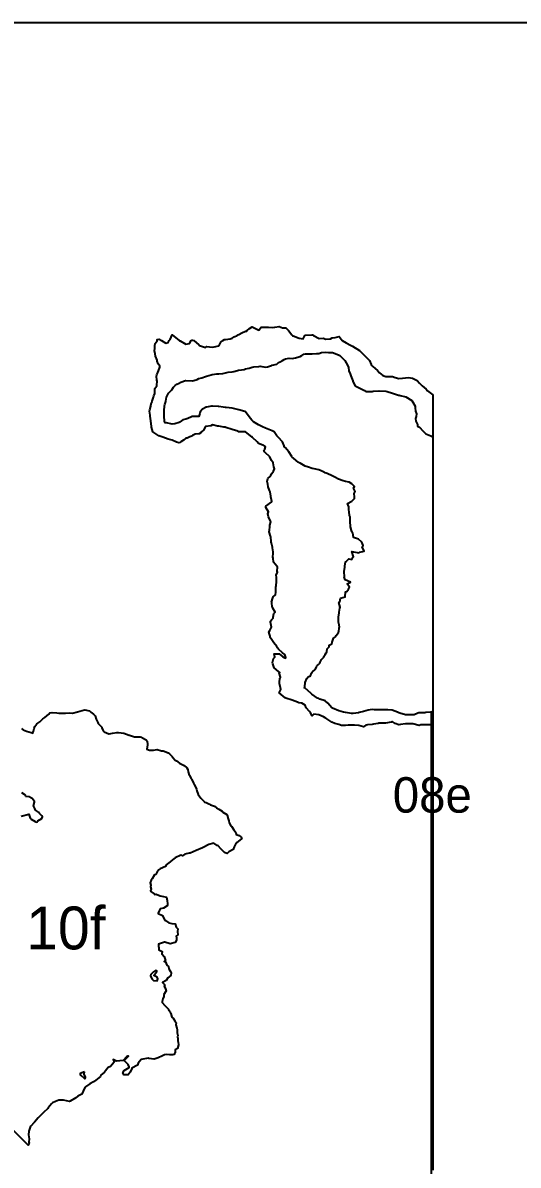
# Model space of a CAD drawing. Header units: millimetres. Extents: x 0 to 600, y 0 to 900.
# Drawn here: x 449.9 to 501.5, y 781.1 to 900 of the extents above; entities that cross this region are included whole.
import ezdxf
from ezdxf.enums import TextEntityAlignment as Align

# ---------------------------------------------------------------- set-up
doc = ezdxf.new("R2010")
doc.units = ezdxf.units.MM
for name, color, linetype in [('CORTE', 1, 'Continuous'), ('GRABADO', 5, 'Continuous'), ('HOJA', 8, 'Continuous')]:
    doc.layers.add(name, color=color, linetype=linetype)

msp = doc.modelspace()

# ---------------------------------------------------------------- linework, layer by layer
at = {"layer": 'CORTE'}
for points in [[(492.47, 779.73), (492.47, 782.18), (492.47, 786.21), (492.47, 790.94), (492.47, 796.98), (492.47, 803.55), (492.47, 809.7), (492.47, 816.1), (492.47, 823.16), (492.47, 826.94), (492.06, 826.92), (491.85, 826.92), (491.36, 826.94), (491.17, 826.84), (490.51, 827.03), (490.46, 827.04), (489.84, 827.02), (489.77, 827.02), (489.25, 826.95), (489.06, 826.94), (488.69, 827.08), (488.38, 827.26), (488.25, 827.2), (487.69, 827.1), (487.64, 827.11), (487, 827.09), (486.99, 827.09), (486.91, 827.08), (486.43, 826.99), (486.3, 826.97), (485.8, 826.94), (485.63, 826.89), (485.37, 826.73), (484.89, 826.84), (484.45, 826.9), (484.22, 826.88), (483.77, 826.89), (483.52, 826.84), (483.08, 826.87), (482.8, 826.95), (482.39, 827.08), (482.09, 827.21), (481.44, 827.61), (481.4, 827.64), (481.22, 827.75), (480.72, 827.95), (480.19, 828.03), (480.03, 827.87), (479.85, 828.16), (479.76, 828.32), (479.42, 828.68), (479.29, 828.96), (478.94, 829.17), (478.64, 829.2), (478.5, 829.27), (477.94, 829.48), (477.29, 829.7), (477.23, 829.73), (476.59, 830.27), (476.78, 830.61), (476.74, 830.79), (476.63, 831.23), (476.64, 831.34), (476.65, 831.78), (476.75, 831.88), (476.59, 832.32), (476.65, 832.38), (476.52, 832.49), (476.07, 832.86), (475.95, 833.29), (475.89, 833.42), (476.01, 833.84), (476.13, 833.97), (476.09, 834.32), (476.6, 834.32), (476.98, 834.01), (477.26, 833.85), (477.3, 833.89), (477.3, 833.93), (477.2, 834.23), (476.93, 834.41), (476.52, 834.81), (476.42, 834.95), (476.36, 835.07), (476.05, 835.47), (475.82, 835.77), (475.67, 836.01), (475.65, 836.14), (475.53, 836.57), (475.63, 836.73), (475.78, 837.09), (475.7, 837.6), (475.69, 837.72), (475.82, 837.88), (475.97, 838.04), (475.97, 838.14), (476.05, 838.51), (476.17, 838.66), (475.92, 839.06), (475.87, 839.16), (475.82, 839.67), (475.81, 839.69), (475.94, 840.14), (475.98, 840.26), (476.22, 840.47), (476.23, 840.75), (476.25, 840.93), (476.25, 841.27), (476.28, 841.44), (476.31, 841.8), (476.33, 841.92), (476.3, 842.31), (476.28, 842.49), (476.43, 842.83), (476.37, 842.91), (476.42, 843.34), (476.36, 843.43), (476, 843.85), (475.98, 844.26), (475.92, 844.39), (475.98, 844.79), (475.98, 844.92), (475.91, 845.35), (475.9, 845.43), (475.81, 845.82), (475.76, 845.95), (475.76, 846), (475.73, 846.48), (475.7, 846.55), (475.54, 847.01), (475.58, 847.2), (475.62, 847.54), (475.61, 847.7), (475.71, 848.06), (475.69, 848.12), (475.49, 848.56), (475.41, 848.88), (475.48, 849.1), (475.2, 849.54), (475.19, 849.67), (475.83, 850.15), (475.84, 850.16), (475.8, 850.36), (475.74, 850.67), (475.74, 850.72), (475.66, 851.18), (475.6, 851.33), (475.45, 851.71), (475.43, 851.99), (475.34, 852.24), (475.43, 852.57), (475.69, 852.82), (475.72, 852.87), (475.81, 853.05), (475.94, 853.24), (476.02, 853.33), (476.11, 853.58), (476.04, 853.79), (475.96, 854.2), (475.9, 854.3), (475.81, 854.43), (475.61, 854.81), (475.13, 855.27), (475.06, 855.34), (474.99, 855.47), (475.11, 855.63), (475.16, 855.88), (475.15, 855.89), (474.89, 856.03), (474.44, 856.21), (474.31, 856.38), (473.83, 856.83), (473.77, 856.89), (473.75, 856.9), (473.1, 857.41), (473.07, 857.42), (473.05, 857.43), (472.39, 857.44), (472.28, 857.48), (471.69, 857.68), (471.05, 857.88), (471, 857.9), (470.83, 857.92), (470.31, 858), (470.17, 858.03), (469.64, 858.15), (469.48, 858.05), (468.96, 857.99), (468.93, 857.97), (468.9, 857.95), (468.73, 857.62), (468.51, 857.42), (468.43, 857.31), (468.26, 857.22), (467.84, 857.19), (467.58, 857.04), (467.45, 856.98), (467.22, 856.88), (467, 856.78), (466.88, 856.76), (466.62, 856.57), (466.36, 856.37), (466.27, 856.3), (466.15, 856.27), (465.9, 856.36), (465.44, 856.57), (465.02, 856.67), (464.74, 856.78), (464.46, 856.88), (464.04, 857.02), (463.44, 857.43), (463.3, 857.92), (463.28, 858), (463.29, 858.01), (463.21, 858.52), (463.22, 858.58), (463.14, 859.04), (463.16, 859.15), (463.08, 859.57), (463.13, 859.72), (463.23, 860.1), (463.23, 860.15), (463.3, 860.48), (463.35, 860.6), (463.36, 860.63), (463.49, 861.02), (463.54, 861.16), (463.65, 861.41), (463.65, 861.66), (463.64, 861.95), (463.85, 862.21), (463.86, 862.29), (463.87, 862.7), (463.86, 862.79), (463.81, 863.23), (463.85, 863.36), (464.01, 863.78), (464.02, 863.78), (464.15, 864.17), (464.16, 864.25), (464, 864.51), (463.89, 864.77), (463.88, 864.87), (463.71, 865.3), (463.67, 865.55), (463.62, 865.84), (463.65, 866.1), (463.63, 866.37), (463.68, 866.63), (463.87, 866.91), (463.87, 867.04), (464.08, 867.08), (464.35, 866.95), (464.78, 866.67), (465.03, 866.71), (465.12, 866.93), (465.25, 867.04), (465.43, 867.52), (466.17, 866.94), (466.2, 866.89), (466.27, 866.89), (466.86, 866.56), (467.26, 866.61), (467.44, 866.94), (467.49, 866.97), (467.55, 866.98), (467.69, 866.95), (468.21, 866.48), (468.27, 866.42), (468.28, 866.42), (468.92, 866.2), (469.07, 866.32), (469.62, 866.25), (469.81, 866.29), (470.3, 866.38), (470.32, 866.39), (470.33, 866.4), (470.51, 866.75), (470.72, 866.95), (470.9, 867.03), (471.01, 867.04), (471.48, 867.12), (471.68, 867.17), (471.91, 867.3), (472.22, 867.47), (472.31, 867.52), (472.38, 867.55), (472.72, 867.73), (473.09, 867.89), (473.22, 867.89), (473.27, 867.98), (473.49, 868.19), (473.79, 868.35), (474.49, 868), (474.49, 868), (474.72, 868.33), (475.19, 868.31), (475.48, 868.31), (475.88, 868.29), (476.13, 868.33), (476.58, 868.4), (476.94, 868.26), (477.3, 868.25), (477.56, 867.98), (477.93, 867.52), (477.97, 867.45), (477.99, 867.43), (478.04, 867.43), (478.68, 867.18), (479.1, 867.12), (479.26, 867.46), (479.3, 867.49), (479.34, 867.5), (479.99, 867.52), (480.06, 867.53), (480.17, 867.47), (480.76, 867.13), (481.17, 867.17), (481.45, 867.07), (481.94, 867.09), (482.1, 867.2), (482.43, 867.24), (482.85, 867.36), (483.16, 866.94), (483.56, 866.68), (484.01, 866.43), (484.25, 866.35), (484.96, 865.89), (484.97, 865.88), (485.5, 865.37), (485.66, 865.2), (485.99, 864.84), (486.18, 864.44), (486.24, 864.32), (486.35, 864.22), (486.85, 863.8), (487.04, 863.58), (487.39, 863.29), (487.7, 863.19), (487.87, 863.17), (488.39, 863.17), (488.68, 863.09), (489.08, 862.98), (489.43, 863.02), (489.76, 863.06), (490.08, 863.07), (490.49, 863), (490.97, 862.76), (491.21, 862.48), (491.49, 862.23), (491.9, 861.85), (492.05, 861.71), (492.62, 861.28), (492.62, 808.56), (492.62, 806.08), (492.62, 803.22), (492.62, 801.06), (492.62, 798.49), (492.62, 795.75), (492.62, 793.39), (492.62, 790.8), (492.62, 787.34), (492.62, 784.9), (492.62, 782.65), (492.62, 781.68), (492.62, 780.58)], [(449.76, 826.54), (449.91, 826.4), (450.28, 826.26), (450.74, 826.11), (450.84, 826.08), (450.91, 826.05), (450.93, 826.1), (450.98, 826.27), (451.06, 826.54), (451.12, 826.74), (451.35, 827.03), (451.67, 827.22), (451.98, 827.54), (452.16, 827.7), (452.58, 828.05), (452.71, 828.16), (452.94, 828.22), (453.44, 828.18), (453.63, 828.15), (453.76, 828.14), (454.33, 828.13), (454.73, 828.16), (455.07, 828.13), (455.57, 828.27), (456.07, 828.4), (456.35, 828.5), (456.83, 828.37), (456.98, 828.24), (457.26, 828.02), (457.42, 827.85), (457.51, 827.5), (457.55, 827.46), (457.7, 827.18), (457.75, 827.06), (457.77, 827.04), (458.11, 826.68), (458.12, 826.61), (458.27, 826.29), (458.36, 826.18), (458.86, 825.97), (458.86, 825.96), (458.87, 825.97), (459.24, 826.05), (459.68, 826.13), (459.74, 826.14), (459.86, 826.13), (460.42, 826.06), (460.96, 825.86), (460.97, 825.85), (460.99, 825.85), (461.52, 825.69), (462.12, 825.68), (462.24, 825.65), (462.3, 825.62), (462.73, 825.37), (462.83, 825.23), (462.89, 824.9), (462.86, 824.77), (462.84, 824.64), (462.8, 824.4), (463.09, 824.3), (463.5, 824.29), (463.87, 824.35), (464.32, 824.23), (464.49, 824.22), (464.6, 824.2), (465.04, 824), (465.16, 823.9), (465.45, 823.63), (465.51, 823.52), (465.77, 823.24), (465.9, 823.17), (466.2, 822.94), (466.42, 822.83), (466.71, 822.7), (466.97, 822.46), (467.07, 822.26), (467.11, 822.03), (467.22, 821.67), (467.24, 821.65), (467.4, 821.4), (467.48, 821.27), (467.51, 821.25), (467.67, 820.86), (467.75, 820.73), (467.88, 820.46), (467.98, 820.21), (468.02, 820.05), (468.14, 819.67), (468.15, 819.66), (468.44, 819.29), (468.46, 819.25), (468.81, 818.92), (468.83, 818.89), (468.99, 818.83), (469.33, 818.68), (469.43, 818.61), (469.84, 818.45), (470.07, 818.28), (470.29, 818.15), (470.64, 817.93), (470.73, 817.85), (471.13, 817.58), (471.19, 817.52), (471.27, 817.13), (471.35, 816.92), (471.38, 816.73), (471.56, 816.42), (471.61, 816.36), (471.86, 815.99), (471.87, 815.98), (471.96, 815.86), (472.12, 815.57), (472.13, 815.52), (472.41, 815.41), (472.6, 815.27), (472.63, 815.23), (472.69, 815.1), (472.14, 814.65), (472.11, 814.63), (471.92, 814.22), (471.8, 813.96), (471.36, 813.7), (471.18, 813.52), (470.97, 813.6), (470.91, 813.65), (470.57, 813.96), (470.5, 814.01), (470.23, 814.34), (470.13, 814.36), (469.79, 814.6), (469.28, 814.46), (468.68, 814.15), (468.63, 814.14), (468.59, 814.11), (467.95, 813.84), (467.31, 813.58), (467.22, 813.56), (466.77, 813.46), (466.51, 813.27), (466.34, 813.36), (465.76, 813.09), (465.47, 812.87), (465.22, 812.66), (464.83, 812.36), (464.74, 812.17), (464.19, 811.92), (464.08, 811.86), (464.07, 811.84), (463.88, 811.61), (463.73, 811.35), (463.62, 811.31), (463.36, 810.89), (463.25, 810.74), (463.16, 810.48), (463.22, 810.24), (463.19, 810.07), (463.24, 809.82), (463.19, 809.65), (463.23, 809.58), (463.57, 809.33), (463.6, 809.25), (463.79, 809.28), (464.21, 809.14), (464.55, 809.07), (464.85, 808.99), (464.93, 808.64), (464.95, 808.28), (464.95, 808.2), (464.94, 808.07), (464.54, 807.84), (464.21, 807.78), (464.14, 807.64), (464, 807.31), (464, 807.27), (464.43, 807.09), (464.51, 806.91), (464.67, 806.6), (464.76, 806.56), (465.1, 806.33), (465.41, 806.24), (465.74, 806.2), (465.87, 805.85), (466.05, 805.7), (465.99, 805.4), (466.02, 805.05), (465.85, 804.93), (465.9, 804.8), (465.88, 804.52), (465.75, 804.28), (465.24, 804.13), (464.67, 804.31), (464.63, 804.3), (464.01, 804.08), (464.02, 803.87), (464.07, 803.71), (464.06, 803.49), (464.41, 803.34), (464.37, 803.09), (464.6, 802.81), (464.66, 802.71), (464.76, 802.39), (464.62, 802.28), (464.74, 802.24), (464.9, 801.92), (465.05, 801.77), (465.1, 801.51), (465.28, 801.26), (465.33, 801.1), (465.32, 800.83), (465, 800.57), (464.81, 800.31), (464.44, 800.1), (464.67, 799.87), (464.61, 799.72), (464.71, 799.54), (464.78, 799.35), (464.81, 799.25), (464.59, 798.86), (464.59, 798.63), (464.47, 798.41), (464.41, 798.11), (464.39, 798.02), (464.69, 797.72), (464.71, 797.67), (465.05, 797.33), (465.06, 797.28), (465.24, 797.04), (465.28, 796.91), (465.32, 796.87), (465.41, 796.5), (465.56, 796.38), (465.71, 796.12), (465.85, 795.89), (465.84, 795.69), (465.94, 795.35), (465.94, 795.28), (465.95, 795.24), (465.96, 794.86), (466.02, 794.57), (466.01, 794.44), (466.03, 794.26), (466.02, 794.03), (466.08, 793.9), (466.1, 793.6), (466.01, 793.24), (465.75, 793.09), (465.74, 792.78), (465.68, 792.67), (465.65, 792.59), (465.51, 792.57), (465.21, 792.57), (464.82, 792.62), (464.64, 792.58), (464.44, 792.47), (464, 792.25), (463.58, 792.11), (463.02, 792.19), (462.94, 792.22), (462.2, 792.09), (461.9, 791.71), (461.84, 791.51), (461.25, 791.19), (461.24, 791.16), (461.07, 790.75), (460.85, 790.49), (460.41, 790.48), (460.31, 790.71), (460.45, 790.93), (460.97, 791.25), (460.96, 791.31), (460.85, 791.58), (460.44, 791.99), (460.89, 792.42), (460.89, 792.42), (460.89, 792.42), (460.84, 792.43), (460.7, 792.36), (460.35, 791.98), (459.65, 791.9), (459.28, 792.08), (459.39, 791.8), (459.02, 791.36), (458.77, 791.25), (458.5, 790.92), (458.38, 790.78), (458, 790.45), (457.96, 790.3), (457.48, 789.95), (457.26, 789.77), (456.88, 789.56), (456.4, 789.23), (456.33, 789.17), (456.18, 788.8), (456.02, 788.48), (455.6, 788.27), (455.42, 788.08), (454.8, 787.75), (454.75, 787.72), (454.13, 787.85), (453.65, 787.84), (453.29, 787.72), (452.98, 787.57), (452.86, 787.47), (452.53, 787.07), (452.48, 787), (452.03, 786.58), (451.98, 786.5), (451.54, 786.09), (451.47, 786.01), (451.09, 785.56), (451.06, 785.53), (450.7, 785.13), (450.64, 785.05), (450.5, 784.64), (450.48, 784.26), (450.48, 784.24), (450.49, 784.23), (450.55, 783.82), (450.51, 783.49), (450.53, 783.38), (450.43, 783.16), (448.21, 785.38)], [(449.71, 817.41), (450.52, 817.62), (450.64, 817.2), (450.76, 817.11), (451.16, 816.87), (451.21, 816.82), (451.35, 816.78), (451.45, 816.92), (451.88, 817.17), (451.95, 817.34), (451.85, 817.44), (451.62, 817.69), (451.51, 817.83), (451.21, 818.05), (451.13, 818.23), (450.98, 818.48), (451.1, 818.88), (451.1, 818.92), (451.1, 818.93), (450.84, 819.26), (450.79, 819.3), (450.53, 819.42), (450.18, 819.46), (450.16, 819.59), (449.78, 819.84)]]:
    msp.add_lwpolyline(points, dxfattribs=at)
for points in [[(463.86, 801.29), (463.85, 801.31), (463.71, 801.35), (463.51, 801.2), (463.21, 800.95), (463.17, 800.79), (463.23, 800.69), (463.37, 800.44), (463.51, 800.3), (463.89, 800.28), (463.96, 800.49), (463.88, 800.64), (463.53, 800.84), (463.86, 801.23), (463.86, 801.29)], [(456.31, 790.81), (455.87, 790.62), (455.87, 790.5), (455.91, 790.45), (456.27, 790.16), (456.3, 790.12), (456.39, 790.12), (456.43, 790.18), (456.43, 790.27), (456.28, 790.54), (456.31, 790.81)]]:
    msp.add_lwpolyline(points, close=True, dxfattribs=at)
at = {"layer": 'GRABADO'}
msp.add_lwpolyline([(464.69, 860.28), (464.77, 860.57), (464.78, 860.63), (464.86, 861.03), (464.92, 861.16), (465.05, 861.44), (465.32, 861.71), (465.35, 861.74), (465.4, 861.81), (465.59, 862.09), (465.77, 862.24), (465.93, 862.38), (466.12, 862.47), (466.35, 862.6), (466.84, 862.77), (466.86, 862.77), (467.54, 862.72), (467.58, 862.73), (467.69, 862.77), (468.04, 862.89), (468.21, 862.99), (468.54, 863.05), (468.91, 863.17), (469.03, 863.21), (469.28, 863.3), (469.52, 863.36), (469.61, 863.39), (470.1, 863.46), (470.32, 863.48), (470.73, 863.51), (471, 863.58), (471.27, 863.62), (471.71, 863.68), (471.88, 863.69), (472.24, 863.82), (472.34, 863.86), (472.4, 863.86), (472.95, 863.92), (473.08, 863.97), (473.47, 864.05), (473.77, 864.16), (473.97, 864.2), (474.48, 864.23), (474.61, 864.25), (475.18, 864.14), (475.38, 864.18), (475.81, 864.34), (475.84, 864.36), (475.87, 864.36), (476.35, 864.48), (476.53, 864.63), (476.71, 864.72), (476.93, 864.86), (477.12, 864.94), (477.24, 865.03), (477.64, 865.11), (477.96, 865.07), (478.29, 865.13), (478.63, 865.23), (478.77, 865.27), (478.96, 865.38), (479.17, 865.5), (479.34, 865.55), (479.82, 865.56), (480.04, 865.56), (480.49, 865.57), (480.73, 865.59), (481.02, 865.69), (481.43, 865.73), (481.72, 865.7), (482.14, 865.69), (482.79, 865.43), (482.86, 865.41), (482.91, 865.37), (482.98, 865.29), (483.42, 864.84), (483.58, 864.61), (483.75, 864.3), (483.82, 864.12), (483.85, 863.77), (483.99, 863.47), (484.07, 863.25), (484.27, 862.74), (484.27, 862.72), (484.28, 862.68), (484.53, 862.23), (484.94, 862.01), (485.48, 861.72), (485.62, 861.61), (485.7, 861.64), (486.29, 861.64), (486.39, 861.65), (486.99, 861.7), (487.03, 861.7), (487.7, 861.67), (487.86, 861.61), (488.4, 861.46), (489.04, 861.25), (489.09, 861.23), (489.21, 861.21), (489.8, 861.08), (490.42, 860.67), (490.53, 860.51), (490.76, 860.11), (490.76, 859.93), (490.8, 859.58), (490.89, 859.31), (490.87, 859.03), (490.81, 858.83), (490.82, 858.54), (491.02, 858.18), (491, 858.03), (491.21, 857.9), (491.55, 857.53), (491.89, 857.2), (492.4, 857.02), (492.62, 856.92), (492.62, 829.71), (492.62, 826.9), (492.62, 823.66), (492.62, 821.21), (492.62, 818.3), (492.62, 815.19), (492.62, 812.52), (492.62, 809.58), (492.62, 805.66), (492.62, 802.89), (492.62, 800.34), (492.62, 799.25), (492.62, 798.01), (492.62, 796.69), (492.62, 795.82), (492.62, 795.82), (492.62, 795.36), (492.62, 795.34), (492.62, 793.8), (492.62, 792.22), (492.62, 791.73), (492.47, 791.73), (492.47, 792.23), (492.47, 793.1), (492.47, 794.37), (492.47, 795.29), (492.47, 795.45), (492.47, 795.45), (492.47, 797.04), (492.47, 799.82), (492.47, 804.38), (492.47, 809.75), (492.47, 816.59), (492.47, 824.03), (492.47, 828.28), (492.39, 828.25), (491.86, 828.2), (491.77, 828.19), (491.16, 828.16), (491.13, 828.16), (491.04, 828.13), (490.67, 827.98), (490.46, 827.98), (489.96, 827.98), (489.76, 827.97), (489.17, 828.13), (489.05, 828.18), (488.92, 828.23), (488.36, 828.45), (487.92, 828.47), (487.68, 828.5), (487.18, 828.5), (486.99, 828.5), (486.49, 828.5), (486.3, 828.52), (485.88, 828.45), (485.62, 828.37), (485.37, 828.32), (484.93, 828.2), (484.85, 828.18), (484.32, 828.12), (484.23, 828.11), (484.21, 828.11), (484.12, 828.12), (483.5, 828.2), (483.31, 828.26), (482.8, 828.39), (482.16, 828.65), (482.08, 828.68), (481.68, 829.19), (481.4, 829.43), (480.83, 829.61), (480.71, 829.65), (480.59, 829.7), (480, 830.11), (479.88, 830.23), (479.31, 830.74), (479.21, 830.78), (479.27, 830.85), (479.28, 830.92), (479.32, 831.3), (479.31, 831.34), (479.47, 831.76), (479.61, 831.92), (479.85, 832.02), (479.98, 832.31), (480.02, 832.39), (480.05, 832.43), (480.36, 832.67), (480.5, 832.93), (480.52, 833.06), (480.69, 833.19), (480.84, 833.34), (480.88, 833.45), (481.01, 833.74), (481.25, 833.98), (481.26, 834.05), (481.37, 834.23), (481.49, 834.43), (481.57, 834.51), (481.61, 834.85), (481.8, 835.03), (481.81, 835.22), (482.07, 835.36), (482.11, 835.49), (482.11, 835.53), (482.26, 835.94), (482.48, 836.09), (482.53, 836.24), (482.76, 836.54), (482.79, 836.59), (482.8, 836.6), (482.86, 837.02), (482.89, 837.09), (482.81, 837.54), (482.79, 837.59), (482.76, 838.12), (482.76, 838.14), (482.86, 838.58), (482.86, 838.66), (482.91, 839.07), (482.94, 839.18), (482.81, 839.67), (482.9, 839.74), (483, 840.1), (483.47, 840.26), (483.47, 840.26), (483.49, 840.77), (483.63, 840.81), (483.81, 841.04), (483.92, 841.26), (483.69, 841.61), (484.01, 841.78), (483.46, 842.03), (483.36, 842.32), (483.39, 842.37), (483.37, 842.84), (483.37, 842.9), (483.44, 843.35), (483.44, 843.35), (483.44, 843.45), (483.49, 843.9), (483.57, 843.94), (483.86, 844.21), (484.17, 844.15), (484.28, 844.35), (484.35, 844.42), (484.18, 844.97), (484.89, 844.82), (485.01, 844.9), (485.45, 844.99), (485.23, 845.47), (485.36, 845.59), (485.2, 845.93), (484.87, 846.26), (484.35, 846.44), (484.26, 846.9), (484.21, 846.99), (484.14, 847.16), (484.01, 847.54), (484.03, 847.62), (483.98, 848.07), (484, 848.17), (483.99, 848.57), (483.92, 848.73), (483.89, 849.1), (483.85, 849.32), (483.85, 849.62), (483.72, 849.97), (484.16, 850.21), (484.19, 850.25), (484.2, 850.24), (484.44, 850.48), (484.44, 850.67), (484.42, 851), (484.53, 851.2), (484.34, 851.57), (484.46, 851.72), (484.17, 852), (483.89, 852.18), (483.5, 852.27), (483.27, 852.34), (482.79, 852.49), (482.4, 852.7), (482.1, 852.83), (481.59, 853.09), (481.4, 853.14), (481.29, 853.23), (480.72, 853.46), (480.24, 853.58), (480.03, 853.62), (479.66, 853.74), (479.32, 853.85), (478.77, 854.16), (478.61, 854.24), (478.57, 854.28), (478.12, 854.64), (477.93, 854.81), (477.9, 854.84), (477.59, 855.34), (477.21, 855.78), (477.12, 855.87), (477.1, 855.96), (476.94, 856.39), (476.52, 856.83), (476.44, 856.9), (476.36, 857.02), (476.07, 857.42), (475.85, 857.53), (475.5, 857.67), (475.16, 857.82), (474.87, 857.93), (474.45, 858.15), (473.93, 858.46), (473.74, 858.63), (473.47, 859), (473.08, 859.49), (473.07, 859.51), (473.07, 859.51), (473.03, 859.53), (472.39, 859.72), (471.96, 859.81), (471.7, 859.88), (471.08, 859.96), (471.01, 859.97), (470.75, 860.01), (470.32, 860.07), (470.24, 860.07), (469.63, 860.09), (469.55, 860.08), (469.03, 860.01), (468.97, 860), (468.97, 860), (468.62, 859.78), (468.36, 859.51), (468.35, 859.5), (468.31, 859.32), (468.24, 859.01), (467.56, 859.02), (467.53, 859.01), (467.46, 858.97), (467.08, 858.82), (466.87, 858.76), (466.56, 858.69), (466.29, 858.46), (466.25, 858.43), (466.19, 858.39), (465.72, 858.26), (465.46, 858.23), (464.86, 858.37), (464.72, 858.36), (464.64, 858.5), (464.64, 858.55), (464.61, 859.04), (464.61, 859.1), (464.61, 859.57), (464.62, 859.63), (464.64, 860.1), (464.65, 860.14), (464.69, 860.28)], close=True, dxfattribs=at)
at = {"layer": 'HOJA'}
msp.add_lwpolyline([(0, 0), (600, 0), (600, 900), (0, 900)], close=True, dxfattribs=at)

# ---------------------------------------------------------------- texts
at = {"layer": 'GRABADO'}
for s, height, p in [('08e', 3.692, (492.55, 819.63)), ('10f', 4.453, (454.37, 805.78))]:
    msp.add_text(s, height=height, dxfattribs=at).set_placement(p, align=Align.MIDDLE_CENTER)

doc.saveas('drawing.dxf')
